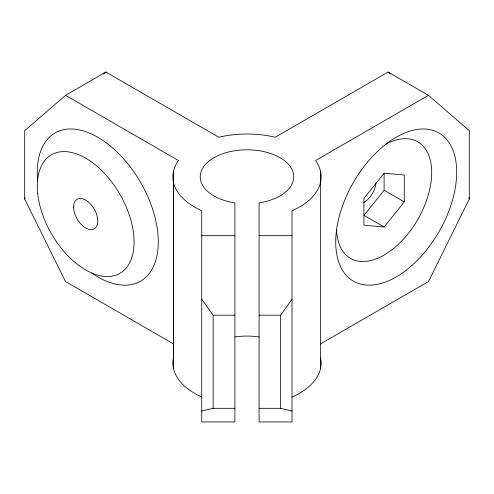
<?xml version="1.0" encoding="UTF-8"?>
<svg xmlns="http://www.w3.org/2000/svg" width="494" height="494" viewBox="0 0 494 494"><rect width="100%" height="100%" fill="white"/><g stroke="black" fill="none" stroke-linecap="round" stroke-linejoin="round"><path stroke-width="0.74" d="M173.771 344.065L65.535 281.574L24.7 199.063L25.003 197.581M24.7 199.063L24.7 130.682L65.535 95.317L105.858 72.038L218.774 137.227A74.137 42.805 0 0 1 275.226 137.227L388.142 72.038L428.465 95.317L469.3 130.682L469.3 199.063L428.465 281.574L320.217 344.071M428.465 95.317L315.555 160.507A74.137 42.805 0 0 1 292.01 210.821L292.01 421.962L259.103 421.962L259.103 202.886A46.763 26.997 0 0 0 285.31 161.322A46.763 26.997 0 0 0 208.69 161.322A46.763 26.997 0 0 0 234.897 202.886L234.897 421.962L201.743 421.962L201.743 210.71A74.137 42.805 0 0 1 178.445 160.507L178.562 160.34M292.01 411.051L280.604 408.322L280.604 315.197L292.01 299.296M384.11 173.351L384.11 190.246L363.942 215.335L384.11 226.974L404.271 201.892L404.271 175.006L384.11 173.203L363.942 198.285L363.942 225.171L384.11 226.974M103.524 74.057L105.858 72.038M201.743 411.051L213.149 408.322L234.897 408.322M201.743 235.706L234.897 235.706M259.103 235.706L292.01 235.706M201.743 299.296L213.149 315.197L234.897 315.197M259.103 315.197L280.604 315.197M259.103 408.322L280.604 408.322M384.11 190.246L404.271 201.892M65.535 95.317L178.445 160.507M388.142 72.038L390.476 74.057M468.997 197.581L469.3 199.063M320.526 171.307L320.483 368.74M213.149 315.197L213.149 408.322M173.518 171.128L173.518 357.39A74.137 42.805 0 0 0 201.743 396.966M173.474 182.305L173.474 368.561M320.526 357.563A74.137 42.805 0 0 1 292.01 397.077M385.351 144.446A67.295 38.853 -60 0 1 431.694 172.857A67.295 38.853 -60 0 1 384.937 254.546A67.295 38.853 -60 0 1 336.562 229.698M375.996 182.706A17.111 9.88 -60 0 1 363.942 202.417M37.748 180.829A85.542 49.388 60 0 1 94.953 135.665A85.542 49.388 60 0 1 158.259 243.857A85.542 49.388 60 0 1 91.711 273.052M234.897 336.982A46.763 26.997 0 0 1 259.103 336.982M411.86 265.5A85.542 49.388 -60 0 0 438.981 132.991A85.542 49.388 -60 0 0 337.779 222.726A85.542 49.388 -60 0 0 411.86 265.5M37.717 193.654A68.438 39.514 60 0 0 115.158 275.399A68.438 39.514 60 0 0 104.215 173.122A68.438 39.514 60 0 0 37.717 193.654M73.6 207.072A17.111 9.88 60 0 0 91.748 229.648A17.111 9.88 60 0 0 91.748 205.455A17.111 9.88 60 0 0 73.6 207.072"/></g></svg>
